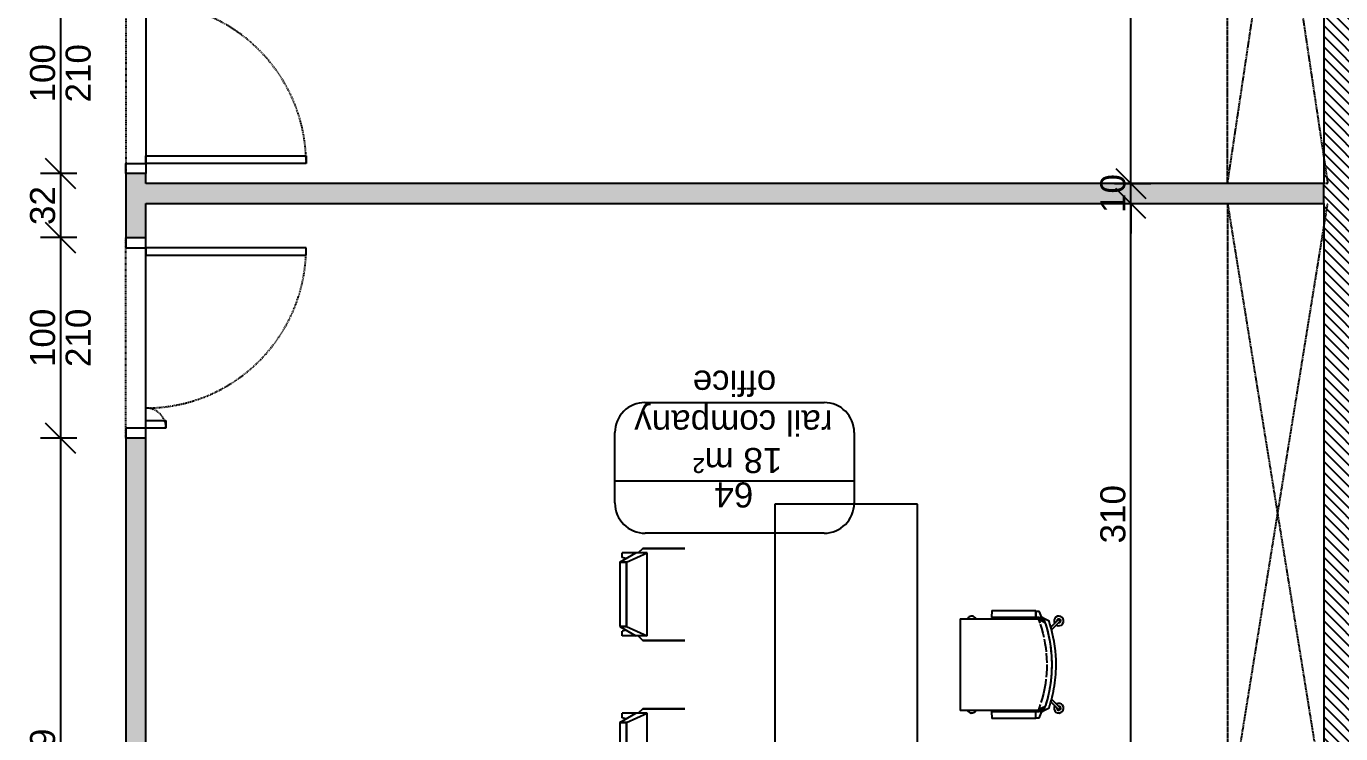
# Model space of a CAD drawing. Extents: x -5566 to 5867, y -120 to 4683.
# Drawn here: x -4455 to -3798, y 3582 to 3935 of the extents above; entities that cross this region are included whole.
import ezdxf

# ---------------------------------------------------------------- set-up
doc = ezdxf.new("R2010")
doc.units = 0
doc.linetypes.add('DASH', pattern=[0.6, 0.3, -0.3])
doc.linetypes.add('HIDDEN_2', pattern=[0.6, 0.4, -0.2])
doc.layers.get('0').update_dxf_attribs({"linetype": 'CONTINUOUS'})
doc.layers.get('DEFPOINTS').update_dxf_attribs({"linetype": 'CONTINUOUS'})
for name, color, linetype in [('A-ANNO-DIMS', 211, 'CONTINUOUS'), ('A-AREA-IDEN', 2, 'CONTINUOUS'), ('A-DOOR', 31, 'CONTINUOUS'), ('A-DOOR-FRAM', 31, 'CONTINUOUS'), ('A-DOOR-HDLN', 31, 'DASH'), ('A-FLOR-OVHD', 1, 'HIDDEN_2'), ('A-WALL', 113, 'CONTINUOUS'), ('A-WALL-PATT', 111, 'CONTINUOUS'), ('G-IMPT', 8, 'CONTINUOUS'), ('I-FURN', 30, 'CONTINUOUS'), ('I-WALL', 2, 'CONTINUOUS')]:
    doc.layers.add(name, color=color, linetype=linetype)
doc.styles.add('ARIAL', font='arial.ttf', dxfattribs={"height": 12.5})
doc.dimstyles.new('100_200_2_5MM_ARIAL_CM', dxfattribs={"dimscale": 30.48, "dimtxt": 12.753242, "dimasz": 0.492126, "dimexe": 0.328084, "dimexo": 0.0625, "dimgap": 0.082021, "dimtad": 1, "dimdec": 0, "dimzin": 0, "dimtxsty": 'ARIAL', "dimblk1": 'OBLIQUE', "dimblk2": 'OBLIQUE', "dimsah": 1, "dimcen": 0.09, "dimdle": 0.328084, "dimazin": 3, "dimtfac": 1, "dimtdec": 4, "dimtix": 1, "dimtmove": 0, "dimatfit": 3, "dimtvp": 1, "dimtolj": 1, "dimtzin": 0})
doc.dimstyles.new('200_100_2_5MM_ARIAL_CM___O', dxfattribs={"dimscale": 30.48, "dimtxt": 12.753242, "dimasz": 0.492126, "dimexe": 0.328084, "dimexo": 0.0625, "dimgap": 0.082021, "dimtad": 1, "dimdec": 0, "dimzin": 0, "dimtxsty": 'ARIAL', "dimblk1": 'OBLIQUE', "dimblk2": 'OBLIQUE', "dimsah": 1, "dimcen": 0.09, "dimdle": 0.328084, "dimazin": 3, "dimtfac": 1, "dimtdec": 4, "dimtix": 1, "dimtmove": 0, "dimatfit": 3, "dimtvp": 1, "dimtolj": 1, "dimtzin": 0})

# ---------------------------------------------------------------- blocks, each defined once
blk = doc.blocks.new('AR_FUR_DESK_OFFICE_-_160_3')
at = {"layer": 'I-FURN'}
for p, q in [((-3.8, -1.83), (-3.8, -73.1)), ((156.2, -1.83), (-3.8, -1.83)), ((-3.8, -73.1), (156.2, -73.1))]:
    blk.add_line(p, q, dxfattribs=at)
blk = doc.blocks.new('AR_FUR_CHAIR_OFFICE_-_AR_2')
at = {"layer": 'I-FURN'}
for p, q in [((22.86, 27.5), (-22.86, 27.5)), ((-22.86, 27.04), (-22.86, 27.5)), ((-22.86, 24.73), (-22.86, 27.04)), ((22.86, 27.5), (22.86, 27.04)), ((22.86, 27.04), (22.86, 24.73)), ((-22.86, 17), (-22.86, 24.73)), ((22.86, 24.73), (22.86, 17)), ((-22.86, 16.18), (-22.86, 17)), ((-22.86, -7.93), (-22.86, 16.18)), ((22.86, 17), (22.86, 16.18)), ((22.86, 16.18), (22.86, -7.93)), ((-23.5, 11.78), (-26.99, 11.72)), ((-26.99, 11.46), (-26.99, 11.72)), ((-26.99, 9.43), (-26.99, 11.46)), ((-26.99, 6.79), (-26.99, 9.43)), ((-26.99, -10.16), (-26.99, 6.79)), ((-23.5, 11.77), (-23.5, 11.51)), ((-23.5, 11.51), (-23.5, 9.43)), ((-23.5, 9.43), (-23.5, 6.79)), ((-23.5, 6.79), (-23.5, -10.16)), ((26.99, 11.72), (23.5, 11.78)), ((23.5, 11.51), (23.5, 11.77)), ((23.5, 9.43), (23.5, 11.51)), ((23.5, 6.79), (23.5, 9.43)), ((23.5, -10.16), (23.5, 6.79)), ((26.99, 11.72), (26.99, 11.46)), ((26.99, 11.46), (26.99, 9.43)), ((26.99, 9.43), (26.99, 6.79)), ((26.99, 6.79), (26.99, -10.16)), ((-22.86, 4.13), (-23.5, 4.13)), ((23.5, 4.13), (22.86, 4.13)), ((-26.99, -10.32), (-26.99, -10.16)), ((-26.99, -10.32), (-23.5, -10.32)), ((-26.67, -10.32), (-23.5, -10.32)), ((-26.67, -10.67), (-26.67, -10.32)), ((-26.67, -11.94), (-26.67, -10.67)), ((-26.67, -11.94), (-23.5, -13.21)), ((-23.5, -10.16), (-23.5, -10.32)), ((-23.5, -10.32), (-23.5, -11.11)), ((-23.5, -11.11), (-22.91, -11.11)), ((-23.5, -11.11), (-21.65, -14.8)), ((-23.5, -11.11), (-23.5, -11.94)), ((-23.5, -13.21), (-23.5, -11.94)), ((-22.91, -11.11), (-22.86, -11.11)), ((-22.89, -11.11), (-22.86, -11.11)), ((-22.86, -11.14), (-22.86, -7.93)), ((-22.86, -11.11), (-22.86, -11.11)), ((22.64, -11.55), (20.59, -12.29)), ((21.65, -14.8), (23.5, -11.11)), ((22.86, -7.93), (22.86, -11.14)), ((22.86, -11.11), (22.89, -11.11)), ((22.86, -11.11), (22.86, -11.11)), ((22.86, -11.11), (22.91, -11.11)), ((22.91, -11.11), (23.5, -11.11)), ((23.5, -10.32), (23.5, -10.16)), ((23.5, -10.32), (26.99, -10.32)), ((26.67, -10.32), (23.5, -10.32)), ((23.5, -11.11), (23.5, -10.32)), ((23.5, -11.94), (23.5, -11.11)), ((23.5, -13.21), (26.67, -11.94)), ((23.5, -11.94), (23.5, -13.21)), ((26.67, -10.32), (26.67, -10.67)), ((26.67, -10.67), (26.67, -11.94)), ((26.99, -10.16), (26.99, -10.32)), ((-23.5, -13.21), (-21.65, -16.89)), ((-22.17, -21.27), (-18.66, -17.76)), ((-17.25, -18.15), (-21.27, -22.17)), ((21.27, -22.17), (17.25, -18.15)), ((18.66, -17.76), (22.17, -21.27)), ((21.65, -16.89), (23.5, -13.21)), ((-22.06, -22.17), (-22.17, -22.06)), ((22.17, -22.06), (22.06, -22.17))]:
    blk.add_line(p, q, dxfattribs=at)
at = {"layer": 'I-FURN', "flags": 128}
for points in [[(-21.02, -14.79), (-21.63, -13.57), (-22.24, -12.35), (-22.85, -11.12)], [(-19.89, -12.52), (-21.67, -11.92), (-22.64, -11.55)], [(-7.32, -15.31), (-9.44, -15.04), (-11.93, -14.61), (-14.41, -14.08), (-16.85, -13.46), (-18.95, -12.83)], [(20.19, -12.43), (18.08, -13.11), (15.64, -13.78), (13.69, -14.24)], [(22.85, -11.12), (22.24, -12.35), (21.63, -13.57), (21.02, -14.79)], [(-21.65, -14.8), (-21.58, -14.86), (-21.44, -14.91), (-21.23, -14.96), (-20.97, -14.99)], [(-21.65, -16.89), (-21.58, -16.95), (-21.44, -17), (-21.23, -17.05), (-20.97, -17.08)], [(-20.87, -15.01), (-20.63, -15.1), (-20.39, -15.18)], [(20.39, -15.18), (16.4, -16.31), (12.36, -17.18), (8.26, -17.81), (4.14, -18.19), (0, -18.32), (-4.14, -18.19), (-8.26, -17.81), (-12.36, -17.18), (-16.4, -16.31), (-20.39, -15.18)], [(0, -15.74), (-1.89, -15.72), (-4.42, -15.59), (-6.32, -15.42)], [(5.61, -15.5), (3.16, -15.67), (0.87, -15.74)], [(12.7, -14.45), (10.7, -14.83), (8.2, -15.21), (6.28, -15.42)], [(20.39, -15.18), (20.63, -15.1), (20.87, -15.01)], [(20.97, -14.99), (21.23, -14.96), (21.44, -14.91), (21.58, -14.86), (21.65, -14.8)], [(20.97, -17.08), (21.23, -17.05), (21.44, -17), (21.58, -16.95), (21.65, -16.89)], [(-22.17, -21.27), (-22.25, -21.37), (-22.3, -21.48), (-22.33, -21.6), (-22.33, -21.73), (-22.3, -21.85), (-22.25, -21.96), (-22.17, -22.06)], [(-22.06, -22.17), (-21.96, -22.25), (-21.85, -22.3), (-21.73, -22.33), (-21.6, -22.33), (-21.48, -22.3), (-21.37, -22.25), (-21.27, -22.17)], [(21.27, -22.17), (21.37, -22.25), (21.48, -22.3), (21.6, -22.33), (21.73, -22.33), (21.85, -22.3), (21.96, -22.25), (22.06, -22.17)], [(22.17, -22.06), (22.25, -21.96), (22.3, -21.85), (22.33, -21.73), (22.33, -21.6), (22.3, -21.48), (22.25, -21.37), (22.17, -21.27)]]:
    blk.add_lwpolyline(points, dxfattribs=at)
at = {"layer": 'I-FURN'}
for centre, radius, start, end in [((-21.77, 21.77), 2.41, 135, 243), ((-21.77, 21.77), 2.4, 135, 243), ((-21.77, 21.77), 2.41, 116.91873, 135), ((-21.77, 21.77), 2.4, 117.08991, 135), ((21.77, 21.77), 2.4, 297, 45), ((21.77, 21.77), 2.41, 45, 63.08127), ((21.77, 21.77), 2.4, 45, 62.91009), ((21.77, 21.77), 2.41, 297, 45), ((-22.91, -11.43), 0.317, 79.44386, 90), ((22.91, -11.43), 0.318, 90, 100.55614), ((-21.77, -21.77), 2.41, 60.32944, 225), ((-21.77, -21.77), 2.4, 60.42314, 225), ((-22.86, -13.21), 0.635, 180, 232.4486), ((21.77, -21.77), 2.41, 315, 119.67056), ((21.77, -21.77), 2.4, 315, 119.57686), ((22.86, -13.21), 0.635, 307.5514, 0), ((-21.77, -21.77), 2.41, 225, 29.67056), ((-21.77, -21.77), 2.4, 225, 29.57686), ((-21.77, -21.77), 1, 85, 225), ((-21.77, -21.77), 1, 225, 5), ((-21.77, -21.77), 0.555, 183.42671, 225), ((-21.77, -21.77), 0.555, 225, 266.57329), ((21.77, -21.77), 2.41, 150.32944, 315), ((21.77, -21.77), 2.4, 150.42314, 315), ((21.77, -21.77), 1, 175, 315), ((21.77, -21.77), 1, 315, 95), ((21.77, -21.77), 0.555, 273.42671, 315), ((21.77, -21.77), 0.555, 315, 356.57329)]:
    blk.add_arc(centre, radius, start, end, dxfattribs=at)
for points in [[(-22.85, -11.12), (-22.86, -11.12), (-22.86, -11.12), (-22.86, -11.12)], [(22.86, -11.12), (22.86, -11.12), (22.86, -11.12), (22.85, -11.12)], [(-23.48, -13.36), (-23.47, -13.37), (-23.47, -13.38), (-23.47, -13.38)], [(-20.95, -14.84), (-20.97, -14.83), (-21, -14.81), (-21.02, -14.8), (-21.02, -14.79)], [(-20.97, -14.99), (-20.95, -14.99), (-20.92, -15), (-20.89, -15.01), (-20.87, -15.01)], [(-20.97, -17.08), (-20.95, -17.09), (-20.92, -17.09), (-20.89, -17.1), (-20.87, -17.11)], [(-20.39, -15.08), (-20.5, -15.04), (-20.73, -14.96), (-20.9, -14.88), (-20.95, -14.84)], [(-20.87, -17.11), (-20.79, -17.14), (-20.64, -17.2), (-20.47, -17.25), (-20.39, -17.28)], [(20.95, -14.84), (20.9, -14.88), (20.73, -14.96), (20.5, -15.04), (20.39, -15.08)], [(20.39, -17.28), (20.47, -17.25), (20.64, -17.2), (20.79, -17.14), (20.87, -17.11)], [(20.87, -15.01), (20.89, -15.01), (20.92, -15), (20.95, -14.99), (20.97, -14.99)], [(20.87, -17.11), (20.89, -17.1), (20.92, -17.09), (20.95, -17.09), (20.97, -17.08)], [(21.02, -14.79), (21.02, -14.8), (21, -14.81), (20.97, -14.83), (20.95, -14.84)], [(23.47, -13.38), (23.47, -13.38), (23.47, -13.37), (23.48, -13.36)]]:
    blk.add_open_spline(points, degree=3, dxfattribs=at)
for points, knots in [([(-23.41, -13.53), (-23.4, -13.54), (-23.39, -13.55), (-23.38, -13.57), (-23.37, -13.58)], [0.46885825, 0.46885825, 0.46885825, 0.46885825, 0.5, 0.54714413, 0.54714413, 0.54714413, 0.54714413]), ([(-23.29, -13.67), (-23.28, -13.68), (-23.27, -13.69), (-23.25, -13.71), (-23.25, -13.71)], [0.70536216, 0.70536216, 0.70536216, 0.70536216, 0.75, 0.77420596, 0.77420596, 0.77420596, 0.77420596]), ([(20.39, -15.08), (14.54, -16.92), (4.62, -18.62), (-9.22, -17.92), (-16.73, -16.23), (-20.39, -15.08)], [0, 0, 0, 0, 0.444444, 0.722222, 1, 1, 1, 1]), ([(-20.39, -17.28), (-16.73, -18.43), (-9.22, -20.11), (4.62, -20.82), (14.54, -19.12), (20.39, -17.28)], [-1, -1, -1, -1, -0.722222, -0.444444, 0, 0, 0, 0]), ([(23.25, -13.71), (23.25, -13.71), (23.27, -13.69), (23.28, -13.68), (23.29, -13.67)], [0.22579404, 0.22579404, 0.22579404, 0.22579404, 0.25, 0.29463784, 0.29463784, 0.29463784, 0.29463784]), ([(23.37, -13.58), (23.38, -13.57), (23.39, -13.55), (23.4, -13.54), (23.41, -13.53)], [0.45285587, 0.45285587, 0.45285587, 0.45285587, 0.5, 0.53114175, 0.53114175, 0.53114175, 0.53114175])]:
    blk.add_open_spline(points, degree=3, knots=knots, dxfattribs=at)
blk = doc.blocks.new('AR_FUR_CHAIR_ARMLESS_-_12Z')
at = {"layer": 'G-IMPT'}
for p, q in [((-57.45, 16.09), (-49.41, 20.68)), ((-57.45, 16.09), (-49.41, 20.68)), ((-56.3, 20.68), (-56.3, 18.38)), ((-49.41, 20.68), (-56.3, 20.68)), ((-54.01, 16.09), (-43.66, 20.68)), ((-54.01, 16.09), (-43.66, 20.68)), ((-43.66, 20.68), (-49.41, 20.68)), ((-48.26, 20.68), (-45.96, 22.98)), ((-45.96, 22.98), (-48.26, 20.68)), ((-45.96, 22.98), (-25, 22.98)), ((-25, 22.98), (-45.96, 22.98)), ((-43.66, 20.68), (-43.66, -20.68)), ((-57.45, -16.09), (-57.45, 16.09)), ((-57.45, 16.09), (-54.01, 16.09)), ((-57.45, -16.09), (-57.45, 16.09)), ((-54.01, 16.09), (-57.45, 16.09)), ((-54.3, 17.89), (-56.3, 18.38)), ((-54.01, -16.09), (-54.01, 16.09)), ((-54.01, 16.09), (-54.01, -16.09)), ((-57.45, -16.09), (-54.01, -16.09)), ((-57.45, -16.09), (-49.41, -20.68)), ((-54.01, -16.09), (-57.45, -16.09)), ((-57.45, -16.09), (-49.41, -20.68)), ((-54.3, -17.89), (-56.3, -18.38)), ((-56.3, -18.38), (-56.3, -20.68)), ((-54.01, -16.09), (-43.66, -20.68)), ((-54.01, -16.09), (-43.66, -20.68)), ((-49.41, -20.68), (-56.3, -20.68)), ((-43.66, -20.68), (-49.41, -20.68)), ((-45.96, -22.98), (-48.26, -20.68)), ((-45.96, -22.98), (-48.26, -20.68)), ((-45.96, -22.98), (-25, -22.98)), ((-25, -22.98), (-45.96, -22.98))]:
    blk.add_line(p, q, dxfattribs=at)
blk = doc.blocks.new('AR_FUR_CHAIR_ARMLESS_-_AR0')
at = {"extrusion": (0, 0, -1), "zscale": -1, "rotation": 180}
blk.add_blockref('AR_FUR_CHAIR_ARMLESS_-_12Z', (0, 0), dxfattribs=at)
blk = doc.blocks.new('AR_EXT_ALUM_DBL_HINGE_-_W3')
at = {"layer": 'A-DOOR'}
for p, q in [((-45, 5), (-50, 5)), ((-45, -5), (-45, 5)), ((-50, -5), (-45, -5)), ((-45, -15), (-45, -5)), ((-41.2, -5), (-41.2, -15)), ((41.2, -5), (41.2, -85)), ((45, -5), (41.2, -5)), ((45, -85), (45, -5)), ((-41.2, -15), (-45, -15)), ((41.2, -85), (45, -85))]:
    blk.add_line(p, q, dxfattribs=at)
at = {"layer": 'A-DOOR', "linetype": 'DASH'}
for centre, radius, start, end in [((-45, -5), 10, 270, 0), ((45, -5), 80, 180, 270)]:
    blk.add_arc(centre, radius, start, end, dxfattribs=at)
at = {"layer": 'A-DOOR-FRAM'}
for p, q in [((45, 5), (45, -5)), ((50, 5), (45, 5)), ((-45, -5), (45, -5)), ((45, -5), (50, -5))]:
    blk.add_line(p, q, dxfattribs=at)
at = {"layer": 'A-DOOR-HDLN'}
for p, q in [((-50, 5), (50, 5)), ((-50, -5), (50, -5))]:
    blk.add_line(p, q, dxfattribs=at)
blk = doc.blocks.new('AR_EXT_ALUM_DBL_HINGE_-_W2')
at = {"layer": 'A-DOOR'}
for p, q in [((41.2, 5), (41.2, 85)), ((41.2, 85), (45, 85)), ((45, 85), (45, 5)), ((-41.2, 15), (-45, 15)), ((-45, 15), (-45, 5)), ((-41.2, 5), (-41.2, 15)), ((-50, 5), (-45, 5)), ((-45, 5), (-45, -5)), ((45, 5), (41.2, 5)), ((-45, -5), (-50, -5))]:
    blk.add_line(p, q, dxfattribs=at)
at = {"layer": 'A-DOOR', "linetype": 'DASH'}
for centre, radius, start, end in [((45, 5), 80, 90, 180), ((-45, 5), 10, 0, 90)]:
    blk.add_arc(centre, radius, start, end, dxfattribs=at)
at = {"layer": 'A-DOOR-FRAM'}
for p, q in [((-45, 5), (45, 5)), ((45, -5), (45, 5)), ((45, 5), (50, 5)), ((50, -5), (45, -5))]:
    blk.add_line(p, q, dxfattribs=at)
at = {"layer": 'A-DOOR-HDLN'}
for p, q in [((-50, 5), (50, 5)), ((-50, -5), (50, -5))]:
    blk.add_line(p, q, dxfattribs=at)
blk = doc.blocks.new('AR_TAG_ROOM_-_ROOM_NUMBER_')
at = {"layer": 'A-AREA-IDEN'}
for p, q in [((-0.893, 0.519), (0.893, 0.519)), ((-1.195, 0), (-1.195, 0.217)), ((1.195, 0.217), (1.195, 0)), ((-1.195, -0.485), (-1.195, 0)), ((-1.195, 0), (1.195, 0)), ((1.195, 0), (1.195, -0.485)), ((0.895, -0.784), (-0.895, -0.784))]:
    blk.add_line(p, q, dxfattribs=at)
for centre, radius, start, end in [((-0.893, 0.217), 0.302, 90, 180), ((0.893, 0.217), 0.302, 0, 90), ((-0.895, -0.485), 0.3, 180, 270), ((0.895, -0.485), 0.3, 270, 0)]:
    blk.add_arc(centre, radius, start, end, dxfattribs=at)
blk = doc.blocks.new('_OBLIQUE')
at = {"color": 0, "linetype": 'BYBLOCK'}
blk.add_line((-0.5, -0.5), (0.5, 0.5), dxfattribs=at)
blk = doc.blocks.new('DIMBLOCK126-LEVEL__9_00')
at = {"layer": 'A-ANNO-DIMS', "color": 0}
for p, q in [((-3903.3, 3526.49), (-3903.3, 3856.49)), ((-3911.39, 3846.49), (-3893.3, 3846.49)), ((-3911.39, 3536.49), (-3893.3, 3536.49))]:
    blk.add_line(p, q, dxfattribs=at)
at = {"layer": 'DEFPOINTS', "color": 0}
for p in [(-3913.3, 3846.49), (-3903.3, 3846.49), (-3913.3, 3536.49)]:
    blk.add_point(p, dxfattribs=at)
at = {"layer": 'A-ANNO-DIMS', "color": 0, "xscale": 15, "yscale": 15, "zscale": 15}
for p, rotation in [((-3903.3, 3846.49), 90), ((-3903.3, 3536.49), 270)]:
    blk.add_blockref('_OBLIQUE', p, dxfattribs=dict(at, rotation=rotation))
at = {"layer": 'A-ANNO-DIMS', "color": 0, "insert": (-3912.18, 3691.49), "char_height": 12.5, "width": 34.6103, "attachment_point": 5, "rotation": 90, "style": 'ARIAL'}
blk.add_mtext('\\A1;310', dxfattribs=at)
blk = doc.blocks.new('DIMBLOCK127-LEVEL__9_00')
at = {"layer": 'A-ANNO-DIMS', "color": 0}
for p, q in [((-3903.3, 3856.49), (-3903.3, 3871.49)), ((-3911.39, 3856.49), (-3893.3, 3856.49)), ((-3903.3, 3846.49), (-3903.3, 3856.49)), ((-3911.39, 3846.49), (-3893.3, 3846.49)), ((-3903.3, 3846.49), (-3903.3, 3831.49))]:
    blk.add_line(p, q, dxfattribs=at)
at = {"layer": 'DEFPOINTS', "color": 0}
for p in [(-3913.3, 3856.49), (-3903.3, 3856.49), (-3913.3, 3846.49)]:
    blk.add_point(p, dxfattribs=at)
at = {"layer": 'A-ANNO-DIMS', "color": 0, "xscale": 15, "yscale": 15, "zscale": 15}
for p, rotation in [((-3903.3, 3856.49), 270), ((-3903.3, 3846.49), 90)]:
    blk.add_blockref('_OBLIQUE', p, dxfattribs=dict(at, rotation=rotation))
at = {"layer": 'A-ANNO-DIMS', "color": 0, "insert": (-3912.18, 3851.49), "char_height": 12.5, "width": 23.0736, "attachment_point": 5, "rotation": 90, "style": 'ARIAL'}
blk.add_mtext('\\A1;10', dxfattribs=at)
blk = doc.blocks.new('DIMBLOCK128-LEVEL__9_00')
at = {"layer": 'A-ANNO-DIMS', "color": 0}
for p, q in [((-3903.3, 3846.49), (-3903.3, 4177.99)), ((-3895.2, 4167.99), (-3913.3, 4167.99)), ((-3911.39, 3856.49), (-3893.3, 3856.49))]:
    blk.add_line(p, q, dxfattribs=at)
at = {"layer": 'DEFPOINTS', "color": 0}
for p in [(-3903.3, 4167.99), (-3893.3, 4167.99), (-3913.3, 3856.49)]:
    blk.add_point(p, dxfattribs=at)
at = {"layer": 'A-ANNO-DIMS', "color": 0, "xscale": 15, "yscale": 15, "zscale": 15}
for p, rotation in [((-3903.3, 4167.99), 90), ((-3903.3, 3856.49), 270)]:
    blk.add_blockref('_OBLIQUE', p, dxfattribs=dict(at, rotation=rotation))
at = {"layer": 'A-ANNO-DIMS', "color": 0, "insert": (-3912.18, 4012.24), "char_height": 12.5, "width": 34.6103, "attachment_point": 5, "rotation": 90, "style": 'ARIAL'}
blk.add_mtext('\\A1;312', dxfattribs=at)
blk = doc.blocks.new('DIMBLOCK141-LEVEL__9_00')
at = {"layer": 'A-ANNO-DIMS', "color": 0}
for p, q in [((-4437.62, 3971.49), (-4437.62, 3851.49)), ((-4429.52, 3961.49), (-4447.62, 3961.49)), ((-4429.52, 3861.49), (-4447.62, 3861.49))]:
    blk.add_line(p, q, dxfattribs=at)
at = {"layer": 'DEFPOINTS', "color": 0}
for p in [(-4427.62, 3961.49), (-4437.62, 3861.49), (-4427.62, 3861.49)]:
    blk.add_point(p, dxfattribs=at)
at = {"layer": 'A-ANNO-DIMS', "color": 0, "xscale": 15, "yscale": 15, "zscale": 15}
for p, rotation in [((-4437.62, 3961.49), 90), ((-4437.62, 3861.49), 270)]:
    blk.add_blockref('_OBLIQUE', p, dxfattribs=dict(at, rotation=rotation))
at = {"layer": 'A-ANNO-DIMS', "color": 0, "char_height": 12.5, "width": 34.6103, "attachment_point": 5, "rotation": 90, "style": 'ARIAL'}
for s, insert in [('\\A1;100', (-4446.5, 3911.49)), ('\\A1;210', (-4428.73, 3911.49))]:
    blk.add_mtext(s, dxfattribs=dict(at, insert=insert))
blk = doc.blocks.new('DIMBLOCK142-LEVEL__9_00')
at = {"layer": 'A-ANNO-DIMS', "color": 0}
for p, q in [((-4437.62, 3871.49), (-4437.62, 3819.49)), ((-4429.52, 3861.49), (-4447.62, 3861.49)), ((-4429.52, 3829.49), (-4447.62, 3829.49))]:
    blk.add_line(p, q, dxfattribs=at)
at = {"layer": 'DEFPOINTS', "color": 0}
for p in [(-4427.62, 3861.49), (-4437.62, 3829.49), (-4427.62, 3829.49)]:
    blk.add_point(p, dxfattribs=at)
at = {"layer": 'A-ANNO-DIMS', "color": 0, "xscale": 15, "yscale": 15, "zscale": 15}
for p, rotation in [((-4437.62, 3861.49), 90), ((-4437.62, 3829.49), 270)]:
    blk.add_blockref('_OBLIQUE', p, dxfattribs=dict(at, rotation=rotation))
at = {"layer": 'A-ANNO-DIMS', "color": 0, "insert": (-4446.5, 3845.49), "char_height": 12.5, "width": 23.0736, "attachment_point": 5, "rotation": 90, "style": 'ARIAL'}
blk.add_mtext('\\A1;32', dxfattribs=at)
blk = doc.blocks.new('DIMBLOCK143-LEVEL__9_00')
at = {"layer": 'A-ANNO-DIMS', "color": 0}
for p, q in [((-4437.62, 3839.49), (-4437.62, 3719.49)), ((-4429.52, 3829.49), (-4447.62, 3829.49)), ((-4429.52, 3729.49), (-4447.62, 3729.49))]:
    blk.add_line(p, q, dxfattribs=at)
at = {"layer": 'DEFPOINTS', "color": 0}
for p in [(-4427.62, 3829.49), (-4437.62, 3729.49), (-4427.62, 3729.49)]:
    blk.add_point(p, dxfattribs=at)
at = {"layer": 'A-ANNO-DIMS', "color": 0, "xscale": 15, "yscale": 15, "zscale": 15}
for p, rotation in [((-4437.62, 3829.49), 90), ((-4437.62, 3729.49), 270)]:
    blk.add_blockref('_OBLIQUE', p, dxfattribs=dict(at, rotation=rotation))
at = {"layer": 'A-ANNO-DIMS', "color": 0, "char_height": 12.5, "width": 34.6103, "attachment_point": 5, "rotation": 90, "style": 'ARIAL'}
for s, insert in [('\\A1;100', (-4446.5, 3779.49)), ('\\A1;210', (-4428.73, 3779.49))]:
    blk.add_mtext(s, dxfattribs=dict(at, insert=insert))
blk = doc.blocks.new('DIMBLOCK144-LEVEL__9_00')
at = {"layer": 'A-ANNO-DIMS', "color": 0}
for p, q in [((-4437.62, 3739.49), (-4437.62, 3400.49)), ((-4429.52, 3729.49), (-4447.62, 3729.49)), ((-4429.52, 3410.49), (-4447.62, 3410.49))]:
    blk.add_line(p, q, dxfattribs=at)
at = {"layer": 'DEFPOINTS', "color": 0}
for p in [(-4427.62, 3729.49), (-4437.62, 3410.49), (-4427.62, 3410.49)]:
    blk.add_point(p, dxfattribs=at)
at = {"layer": 'A-ANNO-DIMS', "color": 0, "xscale": 15, "yscale": 15, "zscale": 15}
for p, rotation in [((-4437.62, 3729.49), 90), ((-4437.62, 3410.49), 270)]:
    blk.add_blockref('_OBLIQUE', p, dxfattribs=dict(at, rotation=rotation))
at = {"layer": 'A-ANNO-DIMS', "color": 0, "insert": (-4446.5, 3569.99), "char_height": 12.5, "width": 34.6103, "attachment_point": 5, "rotation": 90, "style": 'ARIAL'}
blk.add_mtext('\\A1;319', dxfattribs=at)

msp = doc.modelspace()

# ---------------------------------------------------------------- hatches: boundary and pattern name
at = {"layer": 'A-WALL-PATT'}
h = msp.add_hatch(color=256, dxfattribs=at)
h.paths.add_polyline_path([(-4405, 3846.49), (-4405, 3829.49), (-4395, 3829.49), (-4395, 3861.49), (-4405, 3861.49), (-4405, 3856.49)], flags=0)
h.paths.add_polyline_path([(-4405, 3961.49), (-4395, 3961.49), (-4395, 4167.99), (-4405, 4167.99), (-4405, 4102)], flags=0)
h.paths.add_polyline_path([(-4405, 3729.49), (-4405, 3415.49), (-4395, 3415.49), (-4395, 3729.49)], flags=0)
h = msp.add_hatch(dxfattribs=at)
h.set_pattern_fill('FP_1', color=8, angle=-90, style=0, pattern_type=2)
h.set_pattern_definition([(315, (-4985, 4190.492), (2.65165, 2.65165), [])])
h.paths.add_polyline_path([(-3807, 3624.56), (-3807, 3415.49), (-3785, 3415.49), (-3785, 4167.99), (-3807, 4167.99), (-3807, 3783.7)], flags=0)
msp.add_hatch(color=256, dxfattribs=at).paths.add_polyline_path([(-4395, 3856.49), (-4395, 3846.49), (-3807, 3846.49), (-3807, 3856.49), (-4294.72, 3856.49)], flags=0)

# ---------------------------------------------------------------- linework, layer by layer
at = {"layer": 'A-FLOR-OVHD'}
for p, q in [((-3855, 3856.49), (-3855, 4190.49)), ((-3855, 4190.49), (-3805, 3856.49)), ((-3855, 3856.49), (-3805, 4190.49)), ((-3805, 3856.49), (-3855, 3856.49)), ((-3855, 3846.49), (-3855, 3536.49)), ((-3855, 3536.49), (-3805, 3846.49)), ((-3855, 3846.49), (-3805, 3536.49))]:
    msp.add_line(p, q, dxfattribs=at)
at = {"layer": 'A-WALL'}
msp.add_line((-3807, 3846.49), (-3807, 3856.49), dxfattribs=at)
at = {"layer": 'I-WALL'}
for p, q in [((-3807, 4167.99), (-3807, 3856.49)), ((-4395, 3861.49), (-4405, 3861.49)), ((-4405, 3861.49), (-4405, 3829.49)), ((-4395, 3856.49), (-4395, 3861.49)), ((-3807, 3856.49), (-4395, 3856.49)), ((-4395, 3829.49), (-4395, 3846.49)), ((-4395, 3846.49), (-3807, 3846.49)), ((-3807, 3846.49), (-3807, 3536.49)), ((-4405, 3829.49), (-4395, 3829.49)), ((-4395, 3729.49), (-4405, 3729.49)), ((-4405, 3729.49), (-4405, 3415.49)), ((-4395, 3536.49), (-4395, 3729.49))]:
    msp.add_line(p, q, dxfattribs=at)

# ---------------------------------------------------------------- block references
at = {"layer": 'A-AREA-IDEN', "xscale": 49.99999999999998, "yscale": 49.99999999999998, "zscale": 49.99999999999998, "rotation": 180}
msp.add_blockref('AR_TAG_ROOM_-_ROOM_NUMBER_', (-4101.1, 3707.98), dxfattribs=at)
at = {"layer": 'A-DOOR'}
for name, p, rotation in [('AR_EXT_ALUM_DBL_HINGE_-_W2', (-4400, 3911.49), 270), ('AR_EXT_ALUM_DBL_HINGE_-_W3', (-4400, 3779.49), 89.99999999999999)]:
    msp.add_blockref(name, p, dxfattribs=dict(at, rotation=rotation))
at = {"layer": 'I-FURN'}
for name, p, rotation in [('AR_FUR_DESK_OFFICE_-_160_3', (-4007.9, 3692.69), 270), ('AR_FUR_CHAIR_OFFICE_-_AR_2', (-3961, 3616.49), 89.99999999999999)]:
    msp.add_blockref(name, p, dxfattribs=dict(at, rotation=rotation))
for p in [(-4101, 3651.49), (-4101, 3571.49)]:
    msp.add_blockref('AR_FUR_CHAIR_ARMLESS_-_AR0', p, dxfattribs=at)

# ---------------------------------------------------------------- texts
at = {"layer": 'A-AREA-IDEN', "char_height": 12.5, "attachment_point": 1, "rotation": 180, "style": 'ARIAL'}
for s, insert, width in [('office', (-4080.29, 3750.66), 50.5063), ('rail company', (-4052.18, 3730.82), 118.6497), ('18 m²', (-4077.27, 3712.04), 54.5147), ('64', (-4091.73, 3694.86), 23.2489)]:
    msp.add_mtext(s, dxfattribs=dict(at, insert=insert, width=width))

# ---------------------------------------------------------------- dimensions: what is measured, and where the dimension line sits
at = {"layer": 'A-ANNO-DIMS'}
for base, p1, p2, dimstyle, override, picture, middle in [((-3903.29572662, 4167.99172688), (-3913.29572662, 3856.49172687), (-3893.29572662, 4167.99172688), '100_200_2_5MM_ARIAL_CM', {"dimpost": '<>', "dimfxl": 312.141394}, 'DIMBLOCK128-LEVEL__9_00', (-3912.18215226, 4012.24172687)), ((-4437.62, 3829.49), (-4427.62, 3861.49), (-4427.62, 3829.49), '200_100_2_5MM_ARIAL_CM___O', {"dimpost": '<>', "dimfxl": 32}, 'DIMBLOCK142-LEVEL__9_00', (-4446.5, 3845.49)), ((-3903.3, 3856.49), (-3913.3, 3846.49), (-3913.3, 3856.49), '100_200_2_5MM_ARIAL_CM', {"dimpost": '<>', "dimfxl": 10}, 'DIMBLOCK127-LEVEL__9_00', (-3912.18, 3851.49)), ((-3903.3, 3846.49), (-3913.3, 3536.49), (-3913.3, 3846.49), '100_200_2_5MM_ARIAL_CM', {"dimpost": '<>', "dimfxl": 310}, 'DIMBLOCK126-LEVEL__9_00', (-3912.18, 3691.49)), ((-4437.62, 3410.49), (-4427.62, 3729.49), (-4427.62, 3410.49), '200_100_2_5MM_ARIAL_CM___O', {"dimpost": '<>', "dimfxl": 319}, 'DIMBLOCK144-LEVEL__9_00', (-4446.5, 3569.99))]:
    dim = msp.add_linear_dim(base=base, p1=p1, p2=p2, angle=270, dimstyle=dimstyle, override=override, dxfattribs=at)
    dim.commit()
    dim.dimension.update_dxf_attribs({"geometry": picture, "text_midpoint": middle})
for base, p1, p2, picture, middle in [((-4437.62, 3861.49), (-4427.62, 3961.49), (-4427.62, 3861.49), 'DIMBLOCK141-LEVEL__9_00', (-4437.62, 3911.49)), ((-4437.62, 3729.49), (-4427.62, 3829.49), (-4427.62, 3729.49), 'DIMBLOCK143-LEVEL__9_00', (-4437.62, 3779.49))]:
    dim = msp.add_linear_dim(base=base, p1=p1, p2=p2, angle=270, text='<>\\X210', dimstyle='200_100_2_5MM_ARIAL_CM___O', override={"dimpost": '<>', "dimfxl": 100}, dxfattribs=at)
    dim.commit()
    dim.dimension.update_dxf_attribs({"geometry": picture, "text_midpoint": middle})

doc.saveas('drawing.dxf')
